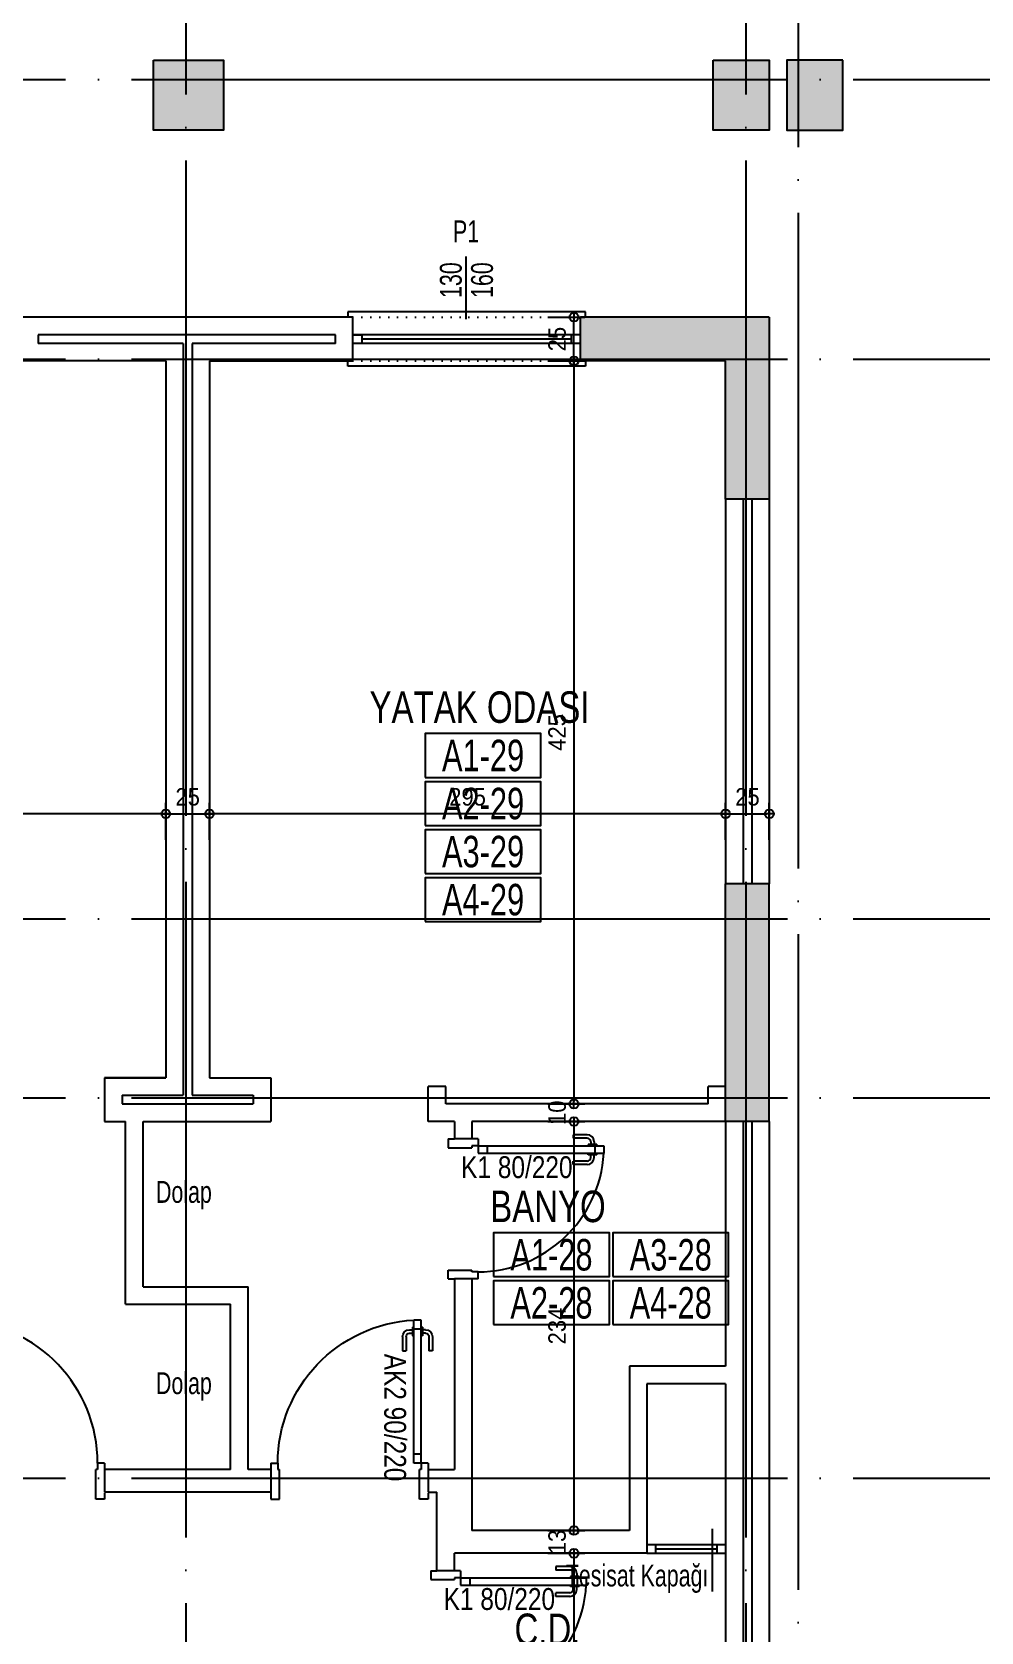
# Model space of a CAD drawing. Extents: x 460786 to 545292, y 30998 to 41694.
# Drawn here: x 470962 to 471505, y 40080 to 40995 of the extents above; entities that cross this region are included whole.
import ezdxf
from ezdxf.enums import TextEntityAlignment as Align

# ---------------------------------------------------------------- set-up
doc = ezdxf.new("R2010")
doc.units = 0
doc.header["$LTSCALE"] = 50
doc.header["$MEASUREMENT"] = 0
doc.header["$PDMODE"] = 35
doc.linetypes.add('DASHDOT', pattern=[5.5, 5, -0.25, 0, -0.25])
doc.linetypes.add('DASHED', pattern=[0.1, 0, -0.1])
doc.layers.get('0').update_dxf_attribs({"linetype": 'CONTINUOUS'})
doc.layers.get('Defpoints').update_dxf_attribs({"linetype": 'CONTINUOUS'})
for name, color, linetype in [('A-Aks Dikey', 12, 'DASHDOT'), ('A-Aks Yatay', 12, 'DASHDOT'), ('A-Betonarme', 6, 'CONTINUOUS'), ('A-Cam', 160, 'CONTINUOUS'), ('A-Dash', 9, 'DASHED'), ('A-Duvar', 7, 'CONTINUOUS'), ('A-Gör 2', 40, 'CONTINUOUS'), ('A-Kapı', 2, 'CONTINUOUS'), ('A-mahal adi', 1, 'CONTINUOUS'), ('A-mahal no', 4, 'CONTINUOUS'), ('A-Olcu  IC Yatay', 8, 'CONTINUOUS'), ('A-Olcu Ic Dikey', 8, 'CONTINUOUS'), ('A-Poz-Kapı', 4, 'CONTINUOUS'), ('A-Poz-Pen', 4, 'CONTINUOUS'), ('A-Tarama 1', 9, 'CONTINUOUS'), ('A-Yazı 2', 205, 'CONTINUOUS')]:
    doc.layers.add(name, color=color, linetype=linetype)
doc.styles.add('blkan', font='arial.ttf', dxfattribs={"width": 0.9, "height": 12.5})
doc.styles.get("Standard").update_dxf_attribs({"font": 'arial.ttf', "width": 0.9})
doc.dimstyles.new('EXIT', dxfattribs={"dimscale": 50, "dimtxt": 0.23, "dimasz": 0.03, "dimexe": 0.125, "dimexo": 0.5, "dimgap": 0.09, "dimtad": 1, "dimzin": 1, "dimdsep": 46, "dimtxsty": 'Standard', "dimblk": 'TICK', "dimcen": 0.2, "dimadec": 0, "dimazin": 0, "dimtfac": 1, "dimtix": 1, "dimtofl": 0, "dimtmove": 2, "dimatfit": 3, "dimldrblk": 'TICK', "dimfxl": 1, "dimtolj": 1, "dimtzin": 1, "dimarcsym": 0})

# ---------------------------------------------------------------- blocks, each defined once
blk = doc.blocks.new('poz-pk1')
blk.add_line((24.33, 28.66), (24.33, -5.74))
at = {"width": 0.7}
for p in [(17.04, 9.96), (31.55, 9.96)]:
    blk.add_attdef('YAZı', text='', height=12, rotation=90, dxfattribs=at).set_placement(p, align=Align.MIDDLE_CENTER)
blk.add_attdef('POZ', text='', height=12, dxfattribs=at).set_placement((24.33, -14.42), align=Align.MIDDLE_CENTER)
blk = doc.blocks.new('kapı L 80p 10')
at = {"ltscale": 20}
for p, q in [((4, 75.38), (8.2, 75.38)), ((4, 3.5), (4, 75.38)), ((8.2, 3.5), (8.2, 75.38)), ((-2.45, 65.88), (-2.45, 57.88)), ((-0.45, 65.88), (-0.45, 57.88)), ((1.55, 69.88), (3.2, 69.88)), ((1.55, 67.88), (3.2, 67.88)), ((3.2, 71.38), (4, 71.38)), ((3.2, 71.38), (3.2, 66.38)), ((3.2, 66.38), (4, 66.38)), ((3.2, 66.38), (4, 66.38)), ((4, 70.17), (8.2, 70.17)), ((9, 71.38), (8.2, 71.38)), ((9, 66.38), (8.2, 66.38)), ((9, 71.38), (9, 66.38)), ((10.65, 69.88), (9, 69.88)), ((10.65, 67.88), (9, 67.88)), ((12.65, 65.88), (12.65, 57.88)), ((14.65, 65.88), (14.65, 57.88)), ((-2.45, 57.88), (-0.45, 57.88)), ((14.65, 57.88), (12.65, 57.88)), ((0, 3.5), (4, 3.5)), ((0, 3.5), (0, 0)), ((4, 8.71), (8.2, 8.71)), ((4, 3.5), (8.2, 3.5)), ((4, 3.5), (4, 0)), ((80, 3.5), (76, 3.5)), ((76, 3.5), (76, 0)), ((80, 3.5), (80, 0)), ((4, 0), (5, 0)), ((5, -13.5), (5, 0)), ((75, -13.5), (75, 0)), ((76, 0), (75, 0)), ((0, -13.5), (0, -10)), ((0, -13.5), (5, -13.5)), ((80, -13.5), (75, -13.5)), ((80, -13.5), (80, -10))]:
    blk.add_line(p, q, dxfattribs=at)
blk.add_arc((4, 3.5), 72, 360, 86.65585)
for centre, radius, start, end in [((1.55, 65.88), 4, 90, 180), ((1.55, 65.88), 2, 90, 180), ((10.65, 65.88), 4, 0, 90), ((10.65, 65.88), 2, 0, 90)]:
    blk.add_arc(centre, radius, start, end, dxfattribs=at)
at = {"layer": 'A-Poz-Kapı', "width": 0.8}
blk.add_attdef('POZNO', (30.17, -9.96), '', height=12.5, rotation=90, dxfattribs=at)
blk = doc.blocks.new('kapı L 90p 13.5')
at = {"ltscale": 20}
for p, q in [((1.55, 74.89), (3.2, 74.89)), ((3.2, 76.39), (4, 76.39)), ((3.2, 76.39), (3.2, 71.39)), ((4, 80.39), (8.2, 80.39)), ((4, -1.5), (4, 80.39)), ((4, 75.19), (8.2, 75.19)), ((8.2, -1.5), (8.2, 80.39)), ((9, 76.39), (8.2, 76.39)), ((9, 76.39), (9, 71.39)), ((10.65, 74.89), (9, 74.89)), ((-2.45, 70.89), (-2.45, 62.89)), ((-0.45, 70.89), (-0.45, 62.89)), ((1.55, 72.89), (3.2, 72.89)), ((3.2, 71.39), (4, 71.39)), ((3.2, 71.39), (4, 71.39)), ((9, 71.39), (8.2, 71.39)), ((10.65, 72.89), (9, 72.89)), ((12.65, 70.89), (12.65, 62.89)), ((14.65, 70.89), (14.65, 62.89)), ((-2.45, 62.89), (-0.45, 62.89)), ((14.65, 62.89), (12.65, 62.89)), ((4, 3.71), (8.2, 3.71)), ((0, -1.5), (4, -1.5)), ((0, -1.5), (0, -5)), ((4, -1.5), (8.2, -1.5)), ((4, -1.5), (4, -5)), ((4, -5), (5, -5)), ((5, -22), (5, -5)), ((85, -22), (85, -5)), ((86, -5), (85, -5)), ((90, -1.5), (86, -1.5)), ((86, -1.5), (86, -5)), ((90, -1.5), (90, -5))]:
    blk.add_line(p, q, dxfattribs=at)
for p, q in [((0, -18.5), (0, -22)), ((0, -22), (5, -22)), ((90, -22), (85, -22)), ((90, -18.5), (90, -22))]:
    blk.add_line(p, q)
for centre, radius, start, end in [((1.55, 70.89), 4, 90, 180), ((10.65, 70.89), 4, 0, 90), ((1.55, 70.89), 2, 90, 180), ((10.65, 70.89), 2, 0, 90)]:
    blk.add_arc(centre, radius, start, end, dxfattribs=at)
blk.add_arc((4, -1.5), 82, 0, 87.06405)
at = {"layer": 'A-Poz-Kapı', "width": 0.8}
blk.add_attdef('POZNO', (25, -18.46), '', height=12.5, rotation=90, dxfattribs=at)
blk = doc.blocks.new('mahal adı')
at = {"layer": 'A-mahal no'}
blk.add_lwpolyline([(-75.6, -73.4), (89.9, -73.4), (89.9, -10.9), (-75.6, -10.9)], close=True, dxfattribs=at)
at = {"layer": 'A-mahal adi', "width": 0.75}
for p in [(2.1, 88.8), (2.1, 27)]:
    blk.add_attdef('MAHALADI', text='', height=45, dxfattribs=at).set_placement(p, align=Align.MIDDLE_CENTER)
at = {"layer": 'A-mahal no', "width": 0.7}
blk.add_attdef('MAHALNO', text='', height=45, dxfattribs=at).set_placement((7.1, -42.1), align=Align.MIDDLE_CENTER)
blk = doc.blocks.new('TICK', base_point=(53.7, 38.06))
blk.add_line((55.37, 38.06), (52.04, 38.06))
blk.add_circle((53.7, 38.06), 1.67)
blk = doc.blocks.new('*D823')
at = {"layer": 'A-Olcu Ic Dikey', "color": 0, "lineweight": -2, "transparency": 16777216}
for p, q in [((471256.9, 40124.5), (471278.15, 40124.5)), ((471271.9, 40123), (471271.9, 39988)), ((471256.9, 39986.5), (471278.15, 39986.5))]:
    blk.add_line(p, q, dxfattribs=at)
at = {"layer": 'Defpoints', "color": 0, "transparency": 16777216}
for p in [(471231.9, 40124.5), (471231.9, 39986.5), (471271.9, 39986.5)]:
    blk.add_point(p, dxfattribs=at)
at = {"layer": 'A-Olcu Ic Dikey', "color": 0, "lineweight": -2, "transparency": 16777216, "xscale": 1.5, "yscale": 1.5, "zscale": 1.5}
for p, rotation in [((471271.9, 40124.5), 90), ((471271.9, 39986.5), 270)]:
    blk.add_blockref('TICK', p, dxfattribs=dict(at, rotation=rotation))
at = {"layer": 'A-Olcu Ic Dikey', "color": 0, "transparency": 16777216, "insert": (471262.29, 40055.5), "char_height": 10, "attachment_point": 5, "rotation": 90}
blk.add_mtext('\\A1;138', dxfattribs=at)
blk = doc.blocks.new('*D824')
at = {"layer": 'A-Olcu Ic Dikey', "color": 0, "lineweight": -2, "transparency": 16777216}
for p, q in [((471271.9, 40139), (471271.9, 40140.5)), ((471256.9, 40137.5), (471278.15, 40137.5)), ((471256.9, 40124.5), (471278.15, 40124.5)), ((471271.9, 40123), (471271.9, 40121.5))]:
    blk.add_line(p, q, dxfattribs=at)
at = {"layer": 'Defpoints', "color": 0, "transparency": 16777216}
for p in [(471231.9, 40137.5), (471271.9, 40137.5), (471231.9, 40124.5)]:
    blk.add_point(p, dxfattribs=at)
at = {"layer": 'A-Olcu Ic Dikey', "color": 0, "lineweight": -2, "transparency": 16777216, "xscale": 1.5, "yscale": 1.5, "zscale": 1.5}
for p, rotation in [((471271.9, 40137.5), 270), ((471271.9, 40124.5), 90)]:
    blk.add_blockref('TICK', p, dxfattribs=dict(at, rotation=rotation))
at = {"layer": 'A-Olcu Ic Dikey', "color": 0, "transparency": 16777216, "insert": (471262.29, 40131), "char_height": 10, "attachment_point": 5, "rotation": 90}
blk.add_mtext('\\A1;13', dxfattribs=at)
blk = doc.blocks.new('*D825')
at = {"layer": 'A-Olcu Ic Dikey', "color": 0, "lineweight": -2, "transparency": 16777216}
for p, q in [((471256.9, 40371.5), (471278.15, 40371.5)), ((471271.9, 40370), (471271.9, 40139)), ((471256.9, 40137.5), (471278.15, 40137.5))]:
    blk.add_line(p, q, dxfattribs=at)
at = {"layer": 'Defpoints', "color": 0, "transparency": 16777216}
for p in [(471231.9, 40371.5), (471231.9, 40137.5), (471271.9, 40137.5)]:
    blk.add_point(p, dxfattribs=at)
at = {"layer": 'A-Olcu Ic Dikey', "color": 0, "lineweight": -2, "transparency": 16777216, "xscale": 1.5, "yscale": 1.5, "zscale": 1.5}
for p, rotation in [((471271.9, 40371.5), 90), ((471271.9, 40137.5), 270)]:
    blk.add_blockref('TICK', p, dxfattribs=dict(at, rotation=rotation))
at = {"layer": 'A-Olcu Ic Dikey', "color": 0, "transparency": 16777216, "insert": (471262.29, 40254.5), "char_height": 10, "attachment_point": 5, "rotation": 90}
blk.add_mtext('\\A1;234', dxfattribs=at)
blk = doc.blocks.new('*D826')
at = {"layer": 'A-Olcu Ic Dikey', "color": 0, "lineweight": -2, "transparency": 16777216}
for p, q in [((471256.89865, 40381.50245), (471278.14865, 40381.50245)), ((471271.89865, 40383.00245), (471271.89865, 40384.50245)), ((471256.89865, 40371.50245), (471278.14865, 40371.50245)), ((471271.89865, 40370.00245), (471271.89865, 40368.50245))]:
    blk.add_line(p, q, dxfattribs=at)
at = {"layer": 'Defpoints', "color": 0, "transparency": 16777216}
for p in [(471231.89865, 40381.50245), (471271.89865, 40381.50245), (471231.89865, 40371.50245)]:
    blk.add_point(p, dxfattribs=at)
at = {"layer": 'A-Olcu Ic Dikey', "color": 0, "lineweight": -2, "transparency": 16777216, "xscale": 1.5, "yscale": 1.5, "zscale": 1.5}
for p, rotation in [((471271.89865, 40381.50245), 270), ((471271.89865, 40371.50245), 90)]:
    blk.add_blockref('TICK', p, dxfattribs=dict(at, rotation=rotation))
at = {"layer": 'A-Olcu Ic Dikey', "color": 0, "transparency": 16777216, "insert": (471262.29292, 40376.50245), "char_height": 10, "attachment_point": 5, "rotation": 90}
blk.add_mtext('\\A1;10', dxfattribs=at)
blk = doc.blocks.new('*D827')
at = {"layer": 'A-Olcu Ic Dikey', "color": 0, "lineweight": -2, "transparency": 16777216}
for p, q in [((471256.89865, 40806.50245), (471278.14865, 40806.50245)), ((471271.89865, 40805.00245), (471271.89865, 40383.00245)), ((471256.89865, 40381.50245), (471278.14865, 40381.50245))]:
    blk.add_line(p, q, dxfattribs=at)
at = {"layer": 'Defpoints', "color": 0, "transparency": 16777216}
for p in [(471231.89865, 40806.50245), (471231.89865, 40381.50245), (471271.89865, 40381.50245)]:
    blk.add_point(p, dxfattribs=at)
at = {"layer": 'A-Olcu Ic Dikey', "color": 0, "lineweight": -2, "transparency": 16777216, "xscale": 1.5, "yscale": 1.5, "zscale": 1.5}
for p, rotation in [((471271.89865, 40806.50245), 90), ((471271.89865, 40381.50245), 270)]:
    blk.add_blockref('TICK', p, dxfattribs=dict(at, rotation=rotation))
at = {"layer": 'A-Olcu Ic Dikey', "color": 0, "transparency": 16777216, "insert": (471262.29292, 40594.00245), "char_height": 10, "attachment_point": 5, "rotation": 90}
blk.add_mtext('\\A1;425', dxfattribs=at)
blk = doc.blocks.new('*D828')
at = {"layer": 'A-Olcu Ic Dikey', "color": 0, "lineweight": -2, "transparency": 16777216}
for p, q in [((471256.89865, 40831.50245), (471278.14865, 40831.50245)), ((471271.89865, 40808.00245), (471271.89865, 40830.00245)), ((471256.89865, 40806.50245), (471278.14865, 40806.50245))]:
    blk.add_line(p, q, dxfattribs=at)
at = {"layer": 'Defpoints', "color": 0, "transparency": 16777216}
for p in [(471231.89865, 40831.50245), (471271.89865, 40831.50245), (471231.89865, 40806.50245)]:
    blk.add_point(p, dxfattribs=at)
at = {"layer": 'A-Olcu Ic Dikey', "color": 0, "lineweight": -2, "transparency": 16777216, "xscale": 1.5, "yscale": 1.5, "zscale": 1.5}
for p, rotation in [((471271.89865, 40831.50245), 90), ((471271.89865, 40806.50245), 270)]:
    blk.add_blockref('TICK', p, dxfattribs=dict(at, rotation=rotation))
at = {"layer": 'A-Olcu Ic Dikey', "color": 0, "transparency": 16777216, "insert": (471262.29292, 40819.00245), "char_height": 10, "attachment_point": 5, "rotation": 90}
blk.add_mtext('\\A1;25', dxfattribs=at)
blk = doc.blocks.new('*D767')
at = {"layer": 'A-Olcu  IC Yatay', "color": 0, "lineweight": -2, "transparency": 16777216}
for p, q in [((471063.5746, 40532.50245), (471063.5746, 40553.75245)), ((471358.5746, 40532.50245), (471358.5746, 40553.75245)), ((471357.0746, 40547.50245), (471065.0746, 40547.50245))]:
    blk.add_line(p, q, dxfattribs=at)
at = {"layer": 'Defpoints', "color": 0, "transparency": 16777216}
for p in [(471063.5746, 40547.50245), (471063.5746, 40507.50245), (471358.5746, 40507.50245)]:
    blk.add_point(p, dxfattribs=at)
at = {"layer": 'A-Olcu  IC Yatay', "color": 0, "lineweight": -2, "transparency": 16777216, "xscale": 1.5, "yscale": 1.5, "zscale": 1.5}
for p, rotation in [((471063.5746, 40547.50245), 180.0000000000339), ((471358.5746, 40547.50245), 3.389288849575678e-11)]:
    blk.add_blockref('TICK', p, dxfattribs=dict(at, rotation=rotation))
at = {"layer": 'A-Olcu  IC Yatay', "color": 0, "transparency": 16777216, "insert": (471211.0746, 40557.10818), "char_height": 10, "attachment_point": 5}
blk.add_mtext('\\A1;295', dxfattribs=at)
blk = doc.blocks.new('*D768')
at = {"layer": 'A-Olcu  IC Yatay', "color": 0, "lineweight": -2, "transparency": 16777216}
for p, q in [((471358.5746, 40532.50245), (471358.5746, 40553.75245)), ((471383.5746, 40532.50245), (471383.5746, 40553.75245)), ((471360.0746, 40547.50245), (471382.0746, 40547.50245))]:
    blk.add_line(p, q, dxfattribs=at)
at = {"layer": 'Defpoints', "color": 0, "transparency": 16777216}
for p in [(471383.5746, 40547.50245), (471358.5746, 40507.50245), (471383.5746, 40507.50245)]:
    blk.add_point(p, dxfattribs=at)
at = {"layer": 'A-Olcu  IC Yatay', "color": 0, "lineweight": -2, "transparency": 16777216, "xscale": 1.5, "yscale": 1.5, "zscale": 1.5, "rotation": 180}
blk.add_blockref('TICK', (471358.5746, 40547.50245), dxfattribs=at)
at = {"layer": 'A-Olcu  IC Yatay', "color": 0, "lineweight": -2, "transparency": 16777216, "xscale": 1.5, "yscale": 1.5, "zscale": 1.5}
blk.add_blockref('TICK', (471383.5746, 40547.50245), dxfattribs=at)
at = {"layer": 'A-Olcu  IC Yatay', "color": 0, "transparency": 16777216, "insert": (471371.0746, 40557.10818), "char_height": 10, "attachment_point": 5}
blk.add_mtext('\\A1;25', dxfattribs=at)
blk = doc.blocks.new('*D769')
at = {"layer": 'A-Olcu  IC Yatay', "color": 0, "lineweight": -2, "transparency": 16777216}
for p, q in [((471038.5746, 40532.50245), (471038.5746, 40553.75245)), ((471063.5746, 40532.50245), (471063.5746, 40553.75245)), ((471040.0746, 40547.50245), (471062.0746, 40547.50245))]:
    blk.add_line(p, q, dxfattribs=at)
at = {"layer": 'Defpoints', "color": 0, "transparency": 16777216}
for p in [(471063.5746, 40547.50245), (471038.5746, 40507.50245), (471063.5746, 40507.50245)]:
    blk.add_point(p, dxfattribs=at)
at = {"layer": 'A-Olcu  IC Yatay', "color": 0, "lineweight": -2, "transparency": 16777216, "xscale": 1.5, "yscale": 1.5, "zscale": 1.5, "rotation": 180}
blk.add_blockref('TICK', (471038.5746, 40547.50245), dxfattribs=at)
at = {"layer": 'A-Olcu  IC Yatay', "color": 0, "lineweight": -2, "transparency": 16777216, "xscale": 1.5, "yscale": 1.5, "zscale": 1.5}
blk.add_blockref('TICK', (471063.5746, 40547.50245), dxfattribs=at)
at = {"layer": 'A-Olcu  IC Yatay', "color": 0, "transparency": 16777216, "insert": (471051.0746, 40557.10818), "char_height": 10, "attachment_point": 5}
blk.add_mtext('\\A1;25', dxfattribs=at)
blk = doc.blocks.new('*D770')
at = {"layer": 'A-Olcu  IC Yatay', "color": 0, "lineweight": -2, "transparency": 16777216}
for p, q in [((470743.5746, 40532.50245), (470743.5746, 40553.75245)), ((471038.5746, 40532.50245), (471038.5746, 40553.75245)), ((471037.0746, 40547.50245), (470745.0746, 40547.50245))]:
    blk.add_line(p, q, dxfattribs=at)
at = {"layer": 'Defpoints', "color": 0, "transparency": 16777216}
for p in [(470743.5746, 40547.50245), (470743.5746, 40507.50245), (471038.5746, 40507.50245)]:
    blk.add_point(p, dxfattribs=at)
at = {"layer": 'A-Olcu  IC Yatay', "color": 0, "lineweight": -2, "transparency": 16777216, "xscale": 1.5, "yscale": 1.5, "zscale": 1.5}
for p, rotation in [((470743.5746, 40547.50245), 180.0000000000509), ((471038.5746, 40547.50245), 5.091926880140817e-11)]:
    blk.add_blockref('TICK', p, dxfattribs=dict(at, rotation=rotation))
at = {"layer": 'A-Olcu  IC Yatay', "color": 0, "transparency": 16777216, "insert": (470891.0746, 40557.10818), "char_height": 10, "attachment_point": 5}
blk.add_mtext('\\A1;295', dxfattribs=at)

msp = doc.modelspace()

# ---------------------------------------------------------------- hatches: boundary and pattern name
at = {"layer": 'A-Tarama 1'}
h = msp.add_hatch(dxfattribs=at)
h.set_pattern_fill('ANSI33', color=256, scale=30, angle=180, style=0)
h.set_pattern_definition([(225, (3956.983, -2e-09), (5.30330086, -5.30330086), []), (225, (3951.68, -2e-09), (5.30330086, -5.30330086), [3.75, -1.875])])
h.paths.add_polyline_path([(469255.57, 40179.5), (469180.57, 40179.5), (469180.57, 40154.5), (469255.57, 40154.5)])
h.paths.add_polyline_path([(469205.57, 40474.5), (469330.57, 40474.5), (469330.57, 40499.5), (469180.57, 40499.5), (469180.57, 40392.5), (469205.57, 40392.5)])
h.paths.add_polyline_path([(469690.57, 40499.5), (469593.57, 40499.5), (469593.57, 40474.5), (469690.57, 40474.5)])
h.paths.add_polyline_path([(469945.57, 40499.5), (469920.57, 40499.5), (469920.57, 40371.5), (469945.57, 40371.5)])
h.paths.add_polyline_path([(469690.57, 39860), (469593.57, 39860), (469593.57, 39835), (469690.57, 39835)])
h.paths.add_polyline_path([(469330.57, 39860), (469230.57, 39860), (469230.57, 39835), (469330.57, 39835)])
h.paths.add_polyline_path([(469330.57, 39220), (469230.57, 39220), (469230.57, 39195), (469330.57, 39195)])
h.paths.add_polyline_path([(469690.57, 39220), (469593.57, 39220), (469593.57, 39195), (469690.57, 39195)])
h.paths.add_polyline_path([(469255.57, 38899.5), (469180.57, 38899.5), (469180.57, 38874.5), (469205.57, 38874.5), (469255.57, 38874.5)])
h.paths.add_polyline_path([(469330.57, 38579.5), (469205.57, 38579.5), (469205.57, 38654.5), (469180.57, 38654.5), (469180.57, 38554.5), (469330.57, 38554.5)])
h.paths.add_polyline_path([(469783.57, 38579.5), (469593.57, 38579.5), (469593.57, 38554.5), (469783.57, 38554.5)])
h.paths.add_polyline_path([(470103.57, 38099.5), (469758.57, 38099.5), (469758.57, 38074.5), (470103.57, 38074.5)])
h.paths.add_polyline_path([(469783.57, 38322.5), (469758.57, 38322.5), (469758.57, 38222.5), (469783.57, 38222.5)])
h.paths.add_polyline_path([(470185.57, 38247.5), (470103.57, 38247.5), (470103.57, 38322.5), (470078.57, 38322.5), (470078.57, 38222.5), (470185.57, 38222.5)])
h.paths.add_polyline_path([(470103.57, 38682.5), (470078.57, 38682.5), (470078.57, 38554.5), (470103.57, 38554.5)])
h.paths.add_polyline_path([(470430.57, 38114.5), (470390.57, 38114.5), (470390.57, 38074.5), (470430.57, 38074.5)])
h.paths.add_polyline_path([(470750.57, 38114.5), (470710.57, 38114.5), (470710.57, 38074.5), (470750.57, 38074.5)])
h.paths.add_polyline_path([(470742.57, 38322.5), (470717.57, 38322.5), (470717.57, 38222.5), (470742.57, 38222.5)])
h.paths.add_polyline_path([(470742.57, 38682.5), (470717.57, 38682.5), (470717.57, 38554.5), (470742.57, 38554.5)])
h.paths.add_polyline_path([(471383.57, 38682.5), (471358.57, 38682.5), (471358.57, 38554.5), (471383.57, 38554.5)])
h.paths.add_polyline_path([(471383.57, 38322.5), (471358.57, 38322.5), (471358.57, 38222.5), (471383.57, 38222.5)])
h.paths.add_polyline_path([(471383.57, 38114.5), (471350.57, 38114.5), (471350.57, 38074.5), (471383.57, 38074.5)])
h.paths.add_polyline_path([(471070.57, 38114.5), (471030.57, 38114.5), (471030.57, 38074.5), (471070.57, 38074.5)])
h.paths.add_polyline_path([(471426.57, 38746.5), (471393.57, 38746.5), (471393.57, 38706.5), (471426.57, 38706.5)])
h.paths.add_polyline_path([(471426.57, 39066.5), (471393.57, 39066.5), (471393.57, 39026.5), (471426.57, 39026.5)])
h.paths.add_polyline_path([(471383.57, 39066.5), (471358.57, 39066.5), (471193.57, 39066.5), (471193.57, 39041.5), (471343.57, 39041.5), (471343.57, 39026.5), (471383.57, 39026.5)])
h.paths.add_polyline_path([(470423.57, 39066.5), (470078.57, 39066.5), (470078.57, 39041.5), (470423.57, 39041.5)])
h.paths.add_polyline_path([(470751.57, 39081.5), (470711.57, 39081.5), (470711.57, 39041.5), (470751.57, 39041.5)])
h.paths.add_polyline_path([(470438.57, 39406.5), (470398.57, 39406.5), (470398.57, 39366.5), (470438.57, 39366.5)])
h.paths.add_polyline_path([(470103.57, 39406.5), (470063.57, 39406.5), (470063.57, 39366.5), (470103.57, 39366.5)])
h.paths.add_polyline_path([(470103.57, 39686.5), (470063.57, 39686.5), (470063.57, 39646.5), (470103.57, 39646.5)])
h.paths.add_polyline_path([(470103.57, 39862.5), (470103.57, 40011.5), (470078.57, 40011.5), (470078.57, 39832.5), (470103.57, 39832.5)])
h.paths.add_polyline_path([(470423.57, 40011.5), (470398.57, 40011.5), (470398.57, 39832.5), (470423.57, 39832.5)])
h.paths.add_polyline_path([(470438.57, 39686.5), (470398.57, 39686.5), (470398.57, 39646.5), (470438.57, 39646.5)])
h.paths.add_polyline_path([(470751.57, 40011.5), (470711.57, 40011.5), (470711.57, 39971.5), (470751.57, 39971.5)])
h.paths.add_polyline_path([(471383.57, 40026.5), (471343.57, 40026.5), (471343.57, 40011.5), (471193.57, 40011.5), (471193.57, 39986.5), (471383.57, 39986.5)])
h.paths.add_polyline_path([(471426.57, 40026.5), (471393.57, 40026.5), (471393.57, 39986.5), (471426.57, 39986.5)])
h.paths.add_polyline_path([(471383.57, 40507.5), (471358.57, 40507.5), (471358.57, 40371.5), (471383.57, 40371.5)])
h.paths.add_polyline_path([(471383.57, 40831.5), (471275.57, 40831.5), (471275.57, 40806.5), (471358.57, 40806.5), (471358.57, 40727.5), (471383.57, 40727.5)])
h.paths.add_polyline_path([(471383.57, 40978.5), (471351.57, 40978.5), (471351.57, 40938.5), (471383.57, 40938.5)])
h.paths.add_polyline_path([(471425.57, 40978.5), (471393.57, 40978.5), (471393.57, 40938.5), (471425.57, 40938.5)])
h.paths.add_polyline_path([(471071.57, 40978.5), (471031.57, 40978.5), (471031.57, 40938.5), (471071.57, 40938.5)])
h.paths.add_polyline_path([(470751.57, 40978.5), (470711.57, 40978.5), (470711.57, 40938.5), (470751.57, 40938.5)])
h.paths.add_polyline_path([(470743.57, 40831.5), (470718.57, 40831.5), (470718.57, 40727.5), (470743.57, 40727.5)])
h.paths.add_polyline_path([(470743.57, 40495.5), (470718.57, 40495.5), (470718.57, 40384.5), (470718.57, 40371.5), (470743.57, 40371.5)])
h.paths.add_polyline_path([(470103.57, 40507.5), (470078.57, 40507.5), (470078.57, 40371.5), (470103.57, 40371.5)])
h.paths.add_polyline_path([(470186.57, 40831.5), (470078.57, 40831.5), (470078.57, 40727.5), (470103.57, 40727.5), (470103.57, 40806.5), (470186.57, 40806.5)])
h.paths.add_polyline_path([(470111.57, 40978.5), (470078.57, 40978.5), (470078.57, 40938.5), (470111.57, 40938.5)])
h.paths.add_polyline_path([(470431.57, 40978.5), (470391.57, 40978.5), (470391.57, 40938.5), (470431.57, 40938.5)])

# ---------------------------------------------------------------- linework, layer by layer
at = {"layer": 'A-Aks Dikey', "ltscale": 1.5}
for p, q in [((471050.07, 41333.83), (471050.07, 37667.36)), ((471370.07, 41333.83), (471370.07, 37667.36)), ((471400.07, 41303.83), (471400.07, 37697.36))]:
    msp.add_line(p, q, dxfattribs=at)
at = {"layer": 'A-Aks Yatay', "ltscale": 1.5}
for p, q in [((468955.88, 40967.5), (471794.29, 40967.5)), ((468955.88, 40807.5), (471794.29, 40807.5)), ((468955.88, 40487.5), (471794.29, 40487.5)), ((468955.88, 40385), (471794.29, 40385)), ((468955.88, 40167.5), (471794.29, 40167.5))]:
    msp.add_line(p, q, dxfattribs=at)
at = {"layer": 'A-Betonarme'}
for p, q in [((471383.57, 40831.5), (471275.57, 40831.5)), ((471275.57, 40806.5), (471275.57, 40831.5)), ((471275.57, 40806.5), (471275.57, 40831.5)), ((471383.57, 40831.5), (471383.57, 40727.5)), ((471358.57, 40806.5), (471275.57, 40806.5)), ((471358.57, 40727.5), (471358.57, 40806.5)), ((471383.57, 40727.5), (471358.57, 40727.5)), ((471358.57, 40371.5), (471358.57, 40507.5)), ((471383.57, 40507.5), (471358.57, 40507.5)), ((471383.57, 40371.5), (471383.57, 40507.5)), ((471383.57, 40371.5), (471358.57, 40371.5))]:
    msp.add_line(p, q, dxfattribs=at)
for points in [[(471031.57, 40978.5), (471071.57, 40978.5), (471071.57, 40938.5), (471031.57, 40938.5)], [(471351.57, 40978.5), (471383.57, 40978.5), (471383.57, 40938.5), (471351.57, 40938.5)], [(471425.57, 40978.5), (471393.57, 40978.5), (471393.57, 40938.5), (471425.57, 40938.5)]]:
    msp.add_lwpolyline(points, close=True, dxfattribs=at)
at = {"layer": 'A-Cam'}
for p, q in [((471275.57, 40821.5), (471145.57, 40821.5)), ((471275.57, 40816.5), (471145.57, 40816.5)), ((471270.57, 40819), (471150.57, 40819)), ((471313.57, 40129.5), (471358.57, 40129.5)), ((471318.57, 40129.5), (471318.57, 40124.5)), ((471353.57, 40129.5), (471353.57, 40124.5)), ((471313.57, 40124.5), (471358.57, 40124.5)), ((471318.57, 40127), (471353.57, 40127))]:
    msp.add_line(p, q, dxfattribs=at)
for points in [[(471145.57, 40821.5), (471150.57, 40821.5), (471150.57, 40816.5)], [(471275.57, 40816.5), (471270.57, 40816.5), (471270.57, 40821.5)], [(471275.57, 40816.5), (471270.57, 40816.5), (471270.57, 40821.5)]]:
    msp.add_lwpolyline(points, dxfattribs=at)
at = {"layer": 'A-Dash'}
for p, q in [((471145.57, 40831.5), (471275.57, 40831.5)), ((471145.57, 40806.5), (471275.57, 40806.5))]:
    msp.add_line(p, q, dxfattribs=at)
at = {"layer": 'A-Duvar'}
for p, q in [((471145.57, 40831.5), (470955.57, 40831.5)), ((471145.57, 40806.5), (471145.57, 40831.5)), ((471145.57, 40806.5), (471145.57, 40831.5)), ((471135.57, 40821.5), (470965.57, 40821.5)), ((470965.57, 40821.5), (470965.57, 40816.5)), ((471048.57, 40816.5), (470965.57, 40816.5)), ((471048.57, 40816.5), (471048.57, 40386.5)), ((471053.57, 40816.5), (471053.57, 40386.5)), ((471135.57, 40816.5), (471053.57, 40816.5)), ((471135.57, 40816.5), (471135.57, 40821.5)), ((471135.57, 40816.5), (471135.57, 40821.5)), ((471038.57, 40806.5), (470955.57, 40806.5)), ((471038.57, 40806.5), (471038.57, 40396.5)), ((471063.57, 40806.5), (471063.57, 40396.5)), ((471145.57, 40806.5), (471063.57, 40806.5)), ((471063.57, 40806.5), (471145.57, 40806.5)), ((471358.57, 40727.5), (471358.57, 40507.5)), ((471368.57, 40727.5), (471368.57, 40507.5)), ((471373.57, 40727.5), (471373.57, 40507.5)), ((471383.57, 40727.5), (471383.57, 40507.5)), ((471003.57, 40396.5), (471038.57, 40396.5)), ((471038.57, 40396.5), (471003.57, 40396.5)), ((471003.57, 40396.5), (471003.57, 40371.5)), ((471063.57, 40396.5), (471098.57, 40396.5)), ((471063.57, 40396.5), (471098.57, 40396.5)), ((471098.57, 40396.5), (471098.57, 40371.5)), ((471013.57, 40386.5), (471048.57, 40386.5)), ((471013.57, 40386.5), (471013.57, 40381.5)), ((471053.57, 40386.5), (471088.57, 40386.5)), ((471088.57, 40386.5), (471088.57, 40381.5)), ((471188.57, 40371.5), (471188.57, 40391.5)), ((471198.57, 40391.5), (471188.57, 40391.5)), ((471198.57, 40381.5), (471198.57, 40391.5)), ((471348.57, 40381.5), (471348.57, 40391.5)), ((471358.57, 40391.5), (471348.57, 40391.5)), ((471348.57, 40381.5), (471348.57, 40391.5)), ((471358.57, 40391.5), (471348.57, 40391.5)), ((471013.57, 40381.5), (471088.57, 40381.5)), ((471348.57, 40381.5), (471198.57, 40381.5)), ((471003.57, 40371.5), (471015.57, 40371.5)), ((471015.57, 40277), (471015.57, 40371.5)), ((471025.57, 40371.5), (471098.57, 40371.5)), ((471025.57, 40277), (471025.57, 40371.5)), ((471203.57, 40371.5), (471188.57, 40371.5)), ((471203.57, 40371.5), (471203.57, 40361.5)), ((471213.57, 40371.5), (471213.57, 40361.5)), ((471358.57, 40371.5), (471213.57, 40371.5)), ((471213.57, 40371.5), (471213.57, 40361.5)), ((471358.57, 40371.5), (471358.57, 40231.5)), ((471368.57, 40371.5), (471368.57, 40026.5)), ((471373.57, 40371.5), (471373.57, 40026.5)), ((471383.57, 40371.5), (471383.57, 39986.5)), ((471213.57, 40361.5), (471203.57, 40361.5)), ((471015.57, 40267), (471015.57, 40277)), ((471025.57, 40277), (471085.57, 40277)), ((471085.57, 40172.5), (471085.57, 40277)), ((471213.57, 40281.5), (471203.57, 40281.5)), ((471203.57, 40281.5), (471203.57, 40172.5)), ((471213.57, 40281.5), (471213.57, 40137.5)), ((471213.57, 40281.5), (471213.57, 40137.5)), ((471015.57, 40267), (471075.57, 40267)), ((471075.57, 40172.5), (471075.57, 40267)), ((471303.57, 40231.5), (471303.57, 40137.5)), ((471358.57, 40231.5), (471303.57, 40231.5)), ((471313.57, 40221.5), (471313.57, 40124.5)), ((471358.57, 40221.5), (471313.57, 40221.5)), ((471358.57, 40221.5), (471358.57, 40026.5)), ((471075.57, 40172.5), (471003.57, 40172.5)), ((471003.57, 40172.5), (471003.57, 40159.5)), ((471098.57, 40172.5), (471085.57, 40172.5)), ((471098.57, 40172.5), (471098.57, 40159)), ((471188.57, 40172.5), (471203.57, 40172.5)), ((471188.57, 40172.5), (471188.57, 40159.5)), ((471098.57, 40159.5), (471003.57, 40159.5)), ((471188.57, 40159.5), (471193.57, 40159.5)), ((471193.57, 40114.5), (471193.57, 40159.5)), ((471303.57, 40137.5), (471213.57, 40137.5)), ((471313.57, 40124.5), (471203.57, 40124.5)), ((471203.57, 40114.5), (471203.57, 40124.5)), ((471203.57, 40114.5), (471193.57, 40114.5))]:
    msp.add_line(p, q, dxfattribs=at)
at = {"layer": 'A-Gör 2'}
for p, q in [((471145.57, 40834.5), (471142.57, 40834.5)), ((471142.57, 40834.5), (471142.57, 40831.5)), ((471278.57, 40834.5), (471145.57, 40834.5)), ((471278.57, 40831.5), (471278.57, 40834.5)), ((471278.57, 40831.5), (471278.57, 40834.5)), ((471142.57, 40803.5), (471142.57, 40806.5)), ((471278.57, 40806.5), (471278.57, 40803.5)), ((471278.57, 40806.5), (471278.57, 40803.5)), ((471145.57, 40803.5), (471142.57, 40803.5)), ((471278.57, 40803.5), (471145.57, 40803.5))]:
    msp.add_line(p, q, dxfattribs=at)
at = {"layer": 'A-mahal no'}
for points in [[(471186.84, 40540.87), (471253.04, 40540.87), (471253.04, 40565.86), (471186.84, 40565.86)], [(471186.84, 40513.38), (471253.04, 40513.38), (471253.04, 40538.38), (471186.84, 40538.38)], [(471186.84, 40485.9), (471253.04, 40485.9), (471253.04, 40510.9), (471186.84, 40510.9)], [(471294.13, 40282.77), (471360.33, 40282.77), (471360.33, 40307.77), (471294.13, 40307.77)], [(471225.93, 40255.29), (471292.13, 40255.29), (471292.13, 40280.29), (471225.93, 40280.29)], [(471294.13, 40255.29), (471360.33, 40255.29), (471360.33, 40280.29), (471294.13, 40280.29)]]:
    msp.add_lwpolyline(points, close=True, dxfattribs=at)
at = {"layer": 'A-Yazı 2'}
msp.add_line((471351, 40102.65), (471351, 40138.53), dxfattribs=at)

# ---------------------------------------------------------------- block references
ref = msp.add_blockref('mahal adı', (471217.09, 40597.7), dxfattribs=dict(xscale=0.4, yscale=0.4, zscale=0.4))
ref.add_attrib('MAHALNO', 'A1-29', dxfattribs={"layer": 'A-mahal no', "height": 18, "width": 0.7}).set_placement((471219.94, 40580.85), align=Align.MIDDLE_CENTER)
ref.add_attrib('MAHALADI', 'YATAK ODASI', dxfattribs={"layer": 'A-mahal adi', "height": 18, "width": 0.75}).set_placement((471217.92, 40608.51), align=Align.MIDDLE_CENTER)
ref = msp.add_blockref('mahal adı', (471256.19, 40312.12), dxfattribs=dict(xscale=0.4, yscale=0.4, zscale=0.4))
ref.add_attrib('MAHALNO', 'A1-28', dxfattribs={"layer": 'A-mahal no', "height": 18, "width": 0.7}).set_placement((471259.03, 40295.27), align=Align.MIDDLE_CENTER)
ref.add_attrib('MAHALADI', 'BANYO', dxfattribs={"layer": 'A-mahal adi', "height": 18, "width": 0.75}).set_placement((471257.02, 40322.93), align=Align.MIDDLE_CENTER)
ref = msp.add_blockref('mahal adı', (471255.93, 40070.23), dxfattribs=dict(xscale=0.4, yscale=0.4, zscale=0.4))
ref.add_attrib('MAHALNO', 'A1-31', dxfattribs={"layer": 'A-mahal no', "height": 18, "width": 0.7}).set_placement((471258.77, 40053.37), align=Align.MIDDLE_CENTER)
ref.add_attrib('MAHALADI', 'Ç.D.', dxfattribs={"layer": 'A-mahal adi', "height": 18, "width": 0.75}).set_placement((471256.76, 40081.04), align=Align.MIDDLE_CENTER)
at = {"layer": 'A-Kapı'}
ref = msp.add_blockref('kapı L 80p 10', (471213.57, 40361.5), dxfattribs=dict(at, rotation=270))
ref.add_attrib('POZNO', 'K1 80/220', (471207.4, 40339.12), dxfattribs={"layer": 'A-Poz-Kapı', "height": 12.5, "width": 0.8})
ref = msp.add_blockref('kapı L 90p 13.5', (470913.57, 40177.5), dxfattribs=at)
ref.add_attrib('POZNO', 'AK2 90/220', (470926.23, 40238.67), dxfattribs={"layer": 'A-Poz-Kapı', "height": 12.5, "rotation": 270, "width": 0.8})
ref = msp.add_blockref('kapı L 90p 13.5', (471188.57, 40177.5), dxfattribs=dict(at, xscale=-1))
ref.add_attrib('POZNO', 'AK2 90/220', (471163.42, 40238.67), dxfattribs={"layer": 'A-Poz-Kapı', "height": 12.5, "rotation": 270, "width": 0.8})
ref = msp.add_blockref('kapı L 80p 10', (471203.57, 40114.5), dxfattribs=dict(at, rotation=270))
ref.add_attrib('POZNO', 'K1 80/220', (471197.4, 40092.12), dxfattribs={"layer": 'A-Poz-Kapı', "height": 12.5, "width": 0.8})
at = {"layer": 'A-Poz-Pen'}
ref = msp.add_blockref('poz-pk1', (471235.59, 40860.19), dxfattribs=dict(at, xscale=1.041608796296916, yscale=1.041608796296916, zscale=1.041608796296916, rotation=180))
ref.add_attrib('YAZı', '130', dxfattribs={"layer": '0', "height": 12.499, "rotation": 90, "width": 0.7}).set_placement((471201.48, 40852.73), align=Align.MIDDLE_CENTER)
ref.add_attrib('YAZı', '160', dxfattribs={"layer": '0', "height": 12.499, "rotation": 90, "width": 0.7}).set_placement((471219.33, 40852.72), align=Align.MIDDLE_CENTER)
ref.add_attrib('POZ', 'P1', dxfattribs={"layer": '0', "height": 12.499, "width": 0.7}).set_placement((471210.24, 40880.61), align=Align.MIDDLE_CENTER)

# ---------------------------------------------------------------- texts
at = {"layer": 'A-mahal no', "width": 0.7}
for tag, p in [('A2-29', (471219.94, 40553.36)), ('A3-29', (471219.94, 40525.88)), ('A4-29', (471219.94, 40498.4)), ('A3-28', (471327.23, 40295.27)), ('A2-28', (471259.03, 40267.79)), ('A4-28', (471327.23, 40267.79))]:
    msp.add_attdef(tag, text='mahalno', height=18, dxfattribs=at).set_placement(p, align=Align.MIDDLE_CENTER)
at = {"layer": 'A-Yazı 2', "style": 'blkan', "width": 0.7}
for s, p in [('Dolap', (471032.95, 40324.96)), ('Dolap', (471032.95, 40215.57)), ('Tesisat Kapağı', (471267.22, 40105.57))]:
    msp.add_text(s, height=12.5, dxfattribs=at).set_placement(p)

# ---------------------------------------------------------------- dimensions: what is measured, and where the dimension line sits
at = {"layer": 'A-Olcu  IC Yatay'}
for p1, p2, distance, picture, middle in [((471038.57, 40507.5), (470743.57, 40507.5), -40, '*D770', (470891.07, 40557.11)), ((471038.57, 40507.5), (471063.57, 40507.5), 40, '*D769', (471051.07, 40557.11)), ((471358.57, 40507.5), (471063.57, 40507.5), -40, '*D767', (471211.07, 40557.11)), ((471358.57, 40507.5), (471383.57, 40507.5), 40, '*D768', (471371.07, 40557.11))]:
    dim = msp.add_aligned_dim(p1=p1, p2=p2, distance=distance, dimstyle='EXIT', override={"dimtxt": 0.2, "dimdec": 1, "dimzin": 9, "dimtdec": 1}, dxfattribs=at)
    dim.commit()
    dim.dimension.update_dxf_attribs({"geometry": picture, "text_midpoint": middle})
at = {"layer": 'A-Olcu Ic Dikey'}
for p1, p2, distance, picture, middle in [((471231.9, 40806.5), (471231.9, 40831.5), -40, '*D828', (471262.29, 40819)), ((471231.9, 40806.5), (471231.9, 40381.5), 40, '*D827', (471262.29, 40594)), ((471231.9, 40371.5), (471231.9, 40381.5), -40, '*D826', (471262.29, 40376.5)), ((471231.9, 40371.5), (471231.9, 40137.5), 40, '*D825', (471262.29, 40254.5)), ((471231.9, 40124.5), (471231.9, 40137.5), -40, '*D824', (471262.29, 40131)), ((471231.9, 40124.5), (471231.9, 39986.5), 40, '*D823', (471262.29, 40055.5))]:
    dim = msp.add_aligned_dim(p1=p1, p2=p2, distance=distance, dimstyle='EXIT', override={"dimtxt": 0.2, "dimdec": 1, "dimzin": 9, "dimtdec": 1}, dxfattribs=at)
    dim.commit()
    dim.dimension.update_dxf_attribs({"geometry": picture, "text_midpoint": middle})

doc.saveas('drawing.dxf')
